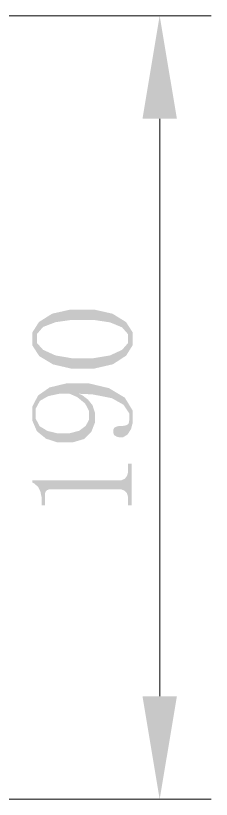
# Model space of a CAD drawing. Header units: millimetres. Extents: x 6 to 210, y 0 to 145.
# Drawn here: x 93.34 to 96.96, y 76.04 to 90.55 of the extents above; entities that cross this region are included whole.
import ezdxf

# ---------------------------------------------------------------- set-up
doc = ezdxf.new("R2010")
doc.units = ezdxf.units.MM

msp = doc.modelspace()

# ---------------------------------------------------------------- hatches: boundary and pattern name
h = msp.add_hatch(color=7)
h.dxf.hatch_style = 2
h.paths.add_polyline_path([(96.325902, 88.641713), (96.007414, 90.55151), (95.689314, 88.641713)])
h = msp.add_hatch(color=7)
edge = h.paths.add_edge_path(flags=0)
edge.add_spline(control_points=[(93.652305, 84.567799), (93.652305, 84.567799), (93.652305, 84.445597), (93.652305, 84.445597), (93.652305, 84.445597), (93.779904, 84.246595), (93.779904, 84.246595), (93.779904, 84.246595), (93.906799, 84.170219), (93.906799, 84.170219), (93.906799, 84.170219), (94.034398, 84.093102), (94.034398, 84.093102), (94.034398, 84.093102), (94.368585, 84.01609), (94.368585, 84.01609), (94.368585, 84.01609), (94.575312, 84.01609), (94.575312, 84.01609), (94.575312, 84.01609), (94.798197, 84.01609), (94.798197, 84.01609), (94.798197, 84.01609), (95.143214, 84.095818), (95.143214, 84.095818), (95.143214, 84.095818), (95.265099, 84.175299), (95.265099, 84.175299), (95.265099, 84.175299), (95.386913, 84.254815), (95.386913, 84.254815), (95.386913, 84.254815), (95.508798, 84.450713), (95.508798, 84.450713), (95.508798, 84.450713), (95.508798, 84.567799), (95.508798, 84.567799), (95.508798, 84.567799), (95.508798, 84.684604), (95.508798, 84.684604), (95.508798, 84.684604), (95.384514, 84.878103), (95.384514, 84.878103), (95.384514, 84.878103), (95.259596, 84.954903), (95.259596, 84.954903), (95.259596, 84.954903), (95.1351, 85.03202), (95.1351, 85.03202), (95.1351, 85.03202), (94.793117, 85.108714), (94.793117, 85.108714), (94.793117, 85.108714), (94.575312, 85.108714), (94.575312, 85.108714), (94.575312, 85.108714), (94.357896, 85.108714), (94.357896, 85.108714), (94.357896, 85.108714), (94.018488, 85.03202), (94.018488, 85.03202), (94.018488, 85.03202), (93.896392, 84.954903), (93.896392, 84.954903), (93.896392, 84.954903), (93.774507, 84.878103), (93.774507, 84.878103), (93.774507, 84.878103), (93.652305, 84.684604), (93.652305, 84.684604), (93.652305, 84.684604), (93.652305, 84.567799), (93.652305, 84.567799)], knot_values=[0, 0, 0, 0, 1, 1, 1, 2, 2, 2, 3, 3, 3, 4, 4, 4, 5, 5, 5, 6, 6, 6, 7, 7, 7, 8, 8, 8, 9, 9, 9, 10, 10, 10, 11, 11, 11, 12, 12, 12, 13, 13, 13, 14, 14, 14, 15, 15, 15, 16, 16, 16, 17, 17, 17, 18, 18, 18, 19, 19, 19, 20, 20, 20, 21, 21, 21, 22, 22, 22, 23, 23, 23, 24, 24, 24, 24], degree=3, periodic=1)
edge = h.paths.add_edge_path(flags=0)
edge.add_spline(control_points=[(95.312583, 84.362906), (95.312583, 84.362906), (95.201387, 84.311189), (95.201387, 84.311189), (95.201387, 84.311189), (95.089698, 84.259189), (95.089698, 84.259189), (95.089698, 84.259189), (94.77689, 84.206908), (94.77689, 84.206908), (94.77689, 84.206908), (94.575312, 84.206908), (94.575312, 84.206908), (94.575312, 84.206908), (94.384495, 84.206908), (94.384495, 84.206908), (94.384495, 84.206908), (94.079483, 84.259189), (94.079483, 84.259189), (94.079483, 84.259189), (93.965395, 84.311189), (93.965395, 84.311189), (93.965395, 84.311189), (93.851307, 84.362906), (93.851307, 84.362906), (93.851307, 84.362906), (93.737183, 84.491), (93.737183, 84.491), (93.737183, 84.491), (93.737183, 84.568117), (93.737183, 84.568117), (93.737183, 84.568117), (93.737183, 84.655288), (93.737183, 84.655288), (93.737183, 84.655288), (93.851307, 84.786804), (93.851307, 84.786804), (93.851307, 84.786804), (93.965395, 84.830407), (93.965395, 84.830407), (93.965395, 84.830407), (94.079483, 84.874187), (94.079483, 84.874187), (94.079483, 84.874187), (94.384495, 84.918214), (94.384495, 84.918214), (94.384495, 84.918214), (94.575312, 84.918214), (94.575312, 84.918214), (94.575312, 84.918214), (94.77689, 84.918214), (94.77689, 84.918214), (94.77689, 84.918214), (95.089698, 84.871294), (95.089698, 84.871294), (95.089698, 84.871294), (95.201387, 84.824904), (95.201387, 84.824904), (95.201387, 84.824904), (95.312583, 84.778619), (95.312583, 84.778619), (95.312583, 84.778619), (95.424202, 84.649891), (95.424202, 84.649891), (95.424202, 84.649891), (95.424202, 84.568117), (95.424202, 84.568117), (95.424202, 84.568117), (95.424202, 84.491), (95.424202, 84.491), (95.424202, 84.491), (95.312583, 84.362906), (95.312583, 84.362906)], knot_values=[0, 0, 0, 0, 1, 1, 1, 2, 2, 2, 3, 3, 3, 4, 4, 4, 5, 5, 5, 6, 6, 6, 7, 7, 7, 8, 8, 8, 9, 9, 9, 10, 10, 10, 11, 11, 11, 12, 12, 12, 13, 13, 13, 14, 14, 14, 15, 15, 15, 16, 16, 16, 17, 17, 17, 18, 18, 18, 19, 19, 19, 20, 20, 20, 21, 21, 21, 22, 22, 22, 23, 23, 23, 24, 24, 24, 24], degree=3, periodic=1)
edge = h.paths.add_edge_path(flags=0)
edge.add_spline(control_points=[(93.652305, 83.17789), (93.652305, 83.17789), (93.652305, 83.050714), (93.652305, 83.050714), (93.652305, 83.050714), (93.737183, 82.854393), (93.737183, 82.854393), (93.737183, 82.854393), (93.821991, 82.78539), (93.821991, 82.78539), (93.821991, 82.78539), (93.906799, 82.716704), (93.906799, 82.716704), (93.906799, 82.716704), (94.119206, 82.647489), (94.119206, 82.647489), (94.119206, 82.647489), (94.246488, 82.647489), (94.246488, 82.647489), (94.246488, 82.647489), (94.395184, 82.647489), (94.395184, 82.647489), (94.395184, 82.647489), (94.609991, 82.711589), (94.609991, 82.711589), (94.609991, 82.711589), (94.676313, 82.776218), (94.676313, 82.776218), (94.676313, 82.776218), (94.7426, 82.840705), (94.7426, 82.840705), (94.7426, 82.840705), (94.808887, 83.012508), (94.808887, 83.012508), (94.808887, 83.012508), (94.808887, 83.119999), (94.808887, 83.119999), (94.808887, 83.119999), (94.808887, 83.200609), (94.808887, 83.200609), (94.808887, 83.200609), (94.766483, 83.3347), (94.766483, 83.3347), (94.766483, 83.3347), (94.723797, 83.388499), (94.723797, 83.388499), (94.723797, 83.388499), (94.681393, 83.441909), (94.681393, 83.441909), (94.681393, 83.441909), (94.575312, 83.522589), (94.575312, 83.522589), (94.575312, 83.522589), (94.511707, 83.549506), (94.511707, 83.549506), (94.511707, 83.549506), (94.763802, 83.538112), (94.763802, 83.538112), (94.763802, 83.538112), (95.123494, 83.466709), (95.123494, 83.466709), (95.123494, 83.466709), (95.230703, 83.40649), (95.230703, 83.40649), (95.230703, 83.40649), (95.338194, 83.345813), (95.338194, 83.345813), (95.338194, 83.345813), (95.445086, 83.186286), (95.445086, 83.186286), (95.445086, 83.186286), (95.445086, 83.087403), (95.445086, 83.087403), (95.445086, 83.087403), (95.445086, 83.070611), (95.445086, 83.070611), (95.445086, 83.070611), (95.442405, 83.040307), (95.442405, 83.040307), (95.442405, 83.040307), (95.439794, 83.026513), (95.439794, 83.026513), (95.439794, 83.026513), (95.437113, 83.01272), (95.437113, 83.01272), (95.437113, 83.01272), (95.428717, 82.993599), (95.428717, 82.993599), (95.428717, 82.993599), (95.423002, 82.988308), (95.423002, 82.988308), (95.423002, 82.988308), (95.417711, 82.982593), (95.417711, 82.982593), (95.417711, 82.982593), (95.39859, 82.971798), (95.39859, 82.971798), (95.39859, 82.971798), (95.384796, 82.966188), (95.384796, 82.966188), (95.384796, 82.966188), (95.371109, 82.96072), (95.371109, 82.96072), (95.371109, 82.96072), (95.335196, 82.955111), (95.335196, 82.955111), (95.335196, 82.955111), (95.313112, 82.955111), (95.313112, 82.955111), (95.313112, 82.955111), (95.280304, 82.955111), (95.280304, 82.955111), (95.280304, 82.955111), (95.222307, 82.945304), (95.222307, 82.945304), (95.222307, 82.945304), (95.197789, 82.934791), (95.197789, 82.934791), (95.197789, 82.934791), (95.172812, 82.924596), (95.172812, 82.924596), (95.172812, 82.924596), (95.148188, 82.884309), (95.148188, 82.884309), (95.148188, 82.884309), (95.148188, 82.854111), (95.148188, 82.854111), (95.148188, 82.854111), (95.148188, 82.823913), (95.148188, 82.823913), (95.148188, 82.823913), (95.169496, 82.780909), (95.169496, 82.780909), (95.169496, 82.780909), (95.191016, 82.768104), (95.191016, 82.768104), (95.191016, 82.768104), (95.2119, 82.755615), (95.2119, 82.755615), (95.2119, 82.755615), (95.254304, 82.742986), (95.254304, 82.742986), (95.254304, 82.742986), (95.275506, 82.742986), (95.275506, 82.742986), (95.275506, 82.742986), (95.328599, 82.742986), (95.328599, 82.742986), (95.328599, 82.742986), (95.413512, 82.793504), (95.413512, 82.793504), (95.413512, 82.793504), (95.445086, 82.843598), (95.445086, 82.843598), (95.445086, 82.843598), (95.477189, 82.894186), (95.477189, 82.894186), (95.477189, 82.894186), (95.508798, 83.013319), (95.508798, 83.013319), (95.508798, 83.013319), (95.508798, 83.082288), (95.508798, 83.082288), (95.508798, 83.082288), (95.508798, 83.236204), (95.508798, 83.236204), (95.508798, 83.236204), (95.362995, 83.477504), (95.362995, 83.477504), (95.362995, 83.477504), (95.217192, 83.564993), (95.217192, 83.564993), (95.217192, 83.564993), (95.071212, 83.652588), (95.071212, 83.652588), (95.071212, 83.652588), (94.702595, 83.740394), (94.702595, 83.740394), (94.702595, 83.740394), (94.47971, 83.740394), (94.47971, 83.740394), (94.47971, 83.740394), (94.278485, 83.740394), (94.278485, 83.740394), (94.278485, 83.740394), (93.970792, 83.665994), (93.970792, 83.665994), (93.970792, 83.665994), (93.864395, 83.591593), (93.864395, 83.591593), (93.864395, 83.591593), (93.758385, 83.517509), (93.758385, 83.517509), (93.758385, 83.517509), (93.652305, 83.310888), (93.652305, 83.310888), (93.652305, 83.310888), (93.652305, 83.17789), (93.652305, 83.17789)], knot_values=[0, 0, 0, 0, 1, 1, 1, 2, 2, 2, 3, 3, 3, 4, 4, 4, 5, 5, 5, 6, 6, 6, 7, 7, 7, 8, 8, 8, 9, 9, 9, 10, 10, 10, 11, 11, 11, 12, 12, 12, 13, 13, 13, 14, 14, 14, 15, 15, 15, 16, 16, 16, 17, 17, 17, 18, 18, 18, 19, 19, 19, 20, 20, 20, 21, 21, 21, 22, 22, 22, 23, 23, 23, 24, 24, 24, 25, 25, 25, 26, 26, 26, 27, 27, 27, 28, 28, 28, 29, 29, 29, 30, 30, 30, 31, 31, 31, 32, 32, 32, 33, 33, 33, 34, 34, 34, 35, 35, 35, 36, 36, 36, 37, 37, 37, 38, 38, 38, 39, 39, 39, 40, 40, 40, 41, 41, 41, 42, 42, 42, 43, 43, 43, 44, 44, 44, 45, 45, 45, 46, 46, 46, 47, 47, 47, 48, 48, 48, 49, 49, 49, 50, 50, 50, 51, 51, 51, 52, 52, 52, 53, 53, 53, 54, 54, 54, 55, 55, 55, 56, 56, 56, 57, 57, 57, 58, 58, 58, 59, 59, 59, 60, 60, 60, 61, 61, 61, 62, 62, 62, 63, 63, 63, 64, 64, 64, 65, 65, 65, 66, 66, 66, 66], degree=3, periodic=1)
edge = h.paths.add_edge_path(flags=0)
edge.add_spline(control_points=[(94.641599, 82.956593), (94.641599, 82.956593), (94.58071, 82.910308), (94.58071, 82.910308), (94.58071, 82.910308), (94.519503, 82.863989), (94.519503, 82.863989), (94.519503, 82.863989), (94.342091, 82.817104), (94.342091, 82.817104), (94.342091, 82.817104), (94.225286, 82.817104), (94.225286, 82.817104), (94.225286, 82.817104), (94.113914, 82.817104), (94.113914, 82.817104), (94.113914, 82.817104), (93.930717, 82.86099), (93.930717, 82.86099), (93.930717, 82.86099), (93.859315, 82.904911), (93.859315, 82.904911), (93.859315, 82.904911), (93.787595, 82.948197), (93.787595, 82.948197), (93.787595, 82.948197), (93.716016, 83.085004), (93.716016, 83.085004), (93.716016, 83.085004), (93.716016, 83.177608), (93.716016, 83.177608), (93.716016, 83.177608), (93.716016, 83.276209), (93.716016, 83.276209), (93.716016, 83.276209), (93.792992, 83.418097), (93.792992, 83.418097), (93.792992, 83.418097), (93.869792, 83.4617), (93.869792, 83.4617), (93.869792, 83.4617), (93.946909, 83.505621), (93.946909, 83.505621), (93.946909, 83.505621), (94.150886, 83.549506), (94.150886, 83.549506), (94.150886, 83.549506), (94.278485, 83.549506), (94.278485, 83.549506), (94.278485, 83.549506), (94.342091, 83.549506), (94.342091, 83.549506), (94.342091, 83.549506), (94.47971, 83.489217), (94.47971, 83.489217), (94.47971, 83.489217), (94.554216, 83.429103), (94.554216, 83.429103), (94.554216, 83.429103), (94.628511, 83.369096), (94.628511, 83.369096), (94.628511, 83.369096), (94.702595, 83.227209), (94.702595, 83.227209), (94.702595, 83.227209), (94.702595, 83.145117), (94.702595, 83.145117), (94.702595, 83.145117), (94.702595, 83.073997), (94.702595, 83.073997), (94.702595, 83.073997), (94.641599, 82.956593), (94.641599, 82.956593)], knot_values=[0, 0, 0, 0, 1, 1, 1, 2, 2, 2, 3, 3, 3, 4, 4, 4, 5, 5, 5, 6, 6, 6, 7, 7, 7, 8, 8, 8, 9, 9, 9, 10, 10, 10, 11, 11, 11, 12, 12, 12, 13, 13, 13, 14, 14, 14, 15, 15, 15, 16, 16, 16, 17, 17, 17, 18, 18, 18, 19, 19, 19, 20, 20, 20, 21, 21, 21, 22, 22, 22, 23, 23, 23, 24, 24, 24, 24], degree=3, periodic=1)
edge = h.paths.add_edge_path(flags=0)
edge.add_spline(control_points=[(93.652305, 81.904892), (93.652305, 81.904892), (93.694709, 81.883619), (93.694709, 81.883619), (93.694709, 81.883619), (93.758385, 81.822694), (93.758385, 81.822694), (93.758385, 81.822694), (93.779904, 81.782689), (93.779904, 81.782689), (93.779904, 81.782689), (93.801106, 81.743319), (93.801106, 81.743319), (93.801106, 81.743319), (93.821991, 81.639603), (93.821991, 81.639603), (93.821991, 81.639603), (93.821991, 81.575997), (93.821991, 81.575997), (93.821991, 81.575997), (93.821991, 81.480394), (93.821991, 81.480394), (93.821991, 81.480394), (93.885702, 81.480394), (93.885702, 81.480394), (93.885702, 81.480394), (93.885702, 81.671318), (93.885702, 81.671318), (93.885702, 81.671318), (93.885702, 81.697917), (93.885702, 81.697917), (93.885702, 81.697917), (93.898791, 81.737816), (93.898791, 81.737816), (93.898791, 81.737816), (93.911914, 81.751116), (93.911914, 81.751116), (93.911914, 81.751116), (93.92539, 81.764416), (93.92539, 81.764416), (93.92539, 81.764416), (93.959715, 81.777609), (93.959715, 81.777609), (93.959715, 81.777609), (93.9806, 81.777609), (93.9806, 81.777609), (93.9806, 81.777609), (95.255715, 81.777609), (95.255715, 81.777609), (95.255715, 81.777609), (95.29759, 81.777609), (95.29759, 81.777609), (95.29759, 81.777609), (95.360913, 81.753691), (95.360913, 81.753691), (95.360913, 81.753691), (95.382186, 81.729808), (95.382186, 81.729808), (95.382186, 81.729808), (95.403106, 81.70589), (95.403106, 81.70589), (95.403106, 81.70589), (95.424202, 81.62909), (95.424202, 81.62909), (95.424202, 81.62909), (95.424202, 81.575997), (95.424202, 81.575997), (95.424202, 81.575997), (95.424202, 81.480394), (95.424202, 81.480394), (95.424202, 81.480394), (95.487596, 81.480394), (95.487596, 81.480394), (95.487596, 81.480394), (95.487596, 82.254918), (95.487596, 82.254918), (95.487596, 82.254918), (95.424202, 82.254918), (95.424202, 82.254918), (95.424202, 82.254918), (95.424202, 82.148908), (95.424202, 82.148908), (95.424202, 82.148908), (95.424202, 82.101107), (95.424202, 82.101107), (95.424202, 82.101107), (95.403106, 82.026988), (95.403106, 82.026988), (95.403106, 82.026988), (95.381798, 82.000389), (95.381798, 82.000389), (95.381798, 82.000389), (95.360913, 81.973789), (95.360913, 81.973789), (95.360913, 81.973789), (95.29759, 81.94719), (95.29759, 81.94719), (95.29759, 81.94719), (95.255503, 81.94719), (95.255503, 81.94719), (95.255503, 81.94719), (93.652305, 81.94719), (93.652305, 81.94719), (93.652305, 81.94719), (93.652305, 81.904892), (93.652305, 81.904892)], knot_values=[0, 0, 0, 0, 1, 1, 1, 2, 2, 2, 3, 3, 3, 4, 4, 4, 5, 5, 5, 6, 6, 6, 7, 7, 7, 8, 8, 8, 9, 9, 9, 10, 10, 10, 11, 11, 11, 12, 12, 12, 13, 13, 13, 14, 14, 14, 15, 15, 15, 16, 16, 16, 17, 17, 17, 18, 18, 18, 19, 19, 19, 20, 20, 20, 21, 21, 21, 22, 22, 22, 23, 23, 23, 24, 24, 24, 25, 25, 25, 26, 26, 26, 27, 27, 27, 28, 28, 28, 29, 29, 29, 30, 30, 30, 31, 31, 31, 32, 32, 32, 33, 33, 33, 34, 34, 34, 35, 35, 35, 35], degree=3, periodic=1)
h = msp.add_hatch(color=7)
h.dxf.hatch_style = 2
h.paths.add_polyline_path([(96.00759, 76.038091), (96.326007, 77.947995), (95.689208, 77.947995)])

# ---------------------------------------------------------------- linework, layer by layer
at = {"color": 7, "lineweight": 20}
for points in [[(87.601284, 90.551193), (96.962313, 90.551193)], [(96.007484, 88.641501), (96.007484, 77.947713)], [(87.601284, 76.038091), (96.962313, 76.038091)]]:
    msp.add_lwpolyline(points, dxfattribs=at)

doc.saveas('drawing.dxf')
